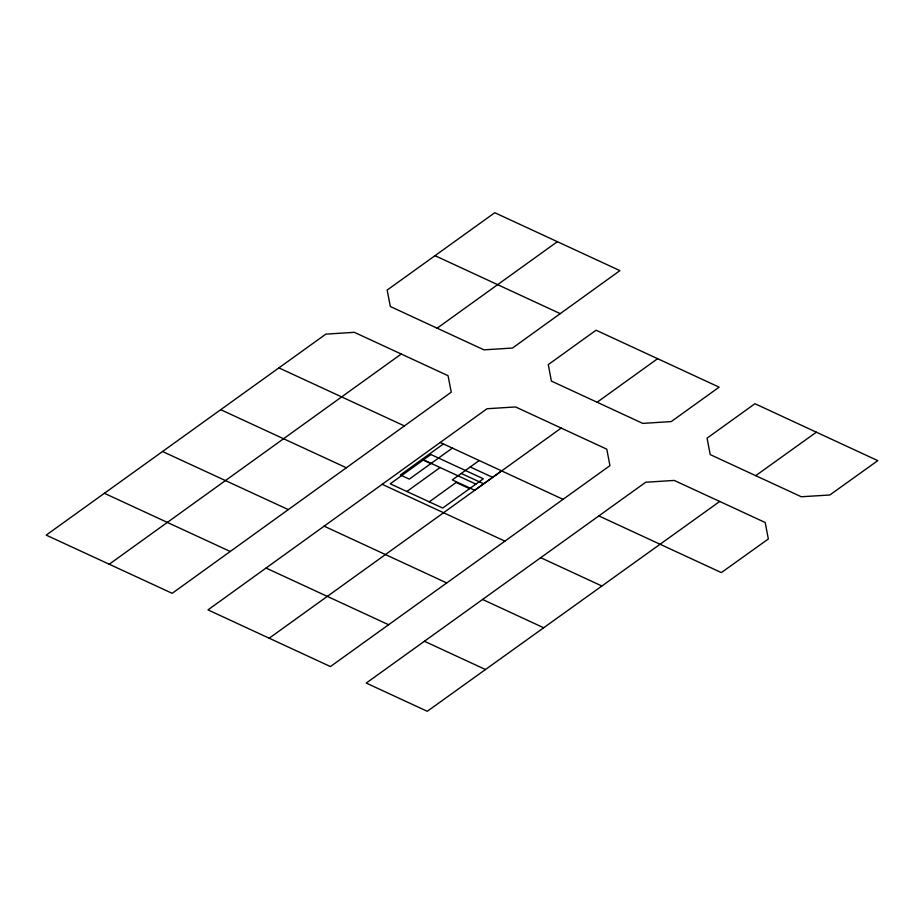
<?xml version="1.0" encoding="UTF-8"?>
<svg xmlns="http://www.w3.org/2000/svg" width="924" height="924" viewBox="0 0 924 924"><rect width="100%" height="100%" fill="white"/><g stroke="black" fill="none" stroke-linecap="round" stroke-linejoin="round"><path stroke-width="1.39" d="M404.4 425.918L172.187 593.324L46.2 535.111L325.837 334.142L354.354 332.328L448.048 375.698L451.247 392.169L404.4 425.918L278.898 367.879M440.217 442.469L208.004 609.886L330.422 666.562L609.932 465.65L606.802 449.191L515.546 406.941L487.029 408.743L440.217 442.469L563.039 499.33M443.381 443.959L400.358 474.982L409.309 479.117L452.344 448.105M406.86 491.487L440.101 467.521M479.198 460.533L452.31 479.914L474.693 490.263L501.582 470.882M429.256 501.848L456.144 482.455L469.577 488.669M109.228 564.241L401.235 354.019M557.357 241.684L437.133 328.193L390.332 306.502L387.168 290.067L494.779 212.716L619.912 270.628L512.497 348.048L483.98 349.849L437.133 328.193M561.214 428.066L269.173 638.218M597.112 402.24L642.746 423.388L671.263 421.575L719.126 387.156L596.061 330.203L548.279 364.622L551.397 381.092L597.112 402.24L657.634 358.674M719.727 501.455L427.281 711.284L366.239 683.067L645.703 482.236L674.22 480.434L719.727 501.455L765.199 522.51L768.329 538.981L721.355 572.603L598.81 515.904M755.705 475.675L816.354 432.189L877.8 460.637L829.81 494.998L801.304 496.754L710.198 454.596L707.079 438.138L754.943 403.707L816.354 432.189M435.031 255.682L560.244 313.64M470.235 466.99L492.619 477.338M461.272 473.458L483.656 483.806M423.492 459.829L475.906 484.107M421.875 459.471L430.827 463.605M220.697 409.678L346.361 467.763M540.736 557.692L601.859 586.001M382.178 484.315L504.92 541.129M162.532 451.513L288.311 509.609M324.128 526.16L446.708 582.928M482.571 599.468L543.647 627.754M104.412 493.312L230.226 551.478M424.439 641.268L485.447 669.507M266.043 568.041L388.588 624.728M430.873 454.504L390.24 483.806L442.688 508.05L483.321 478.759L430.873 454.504"/></g></svg>
